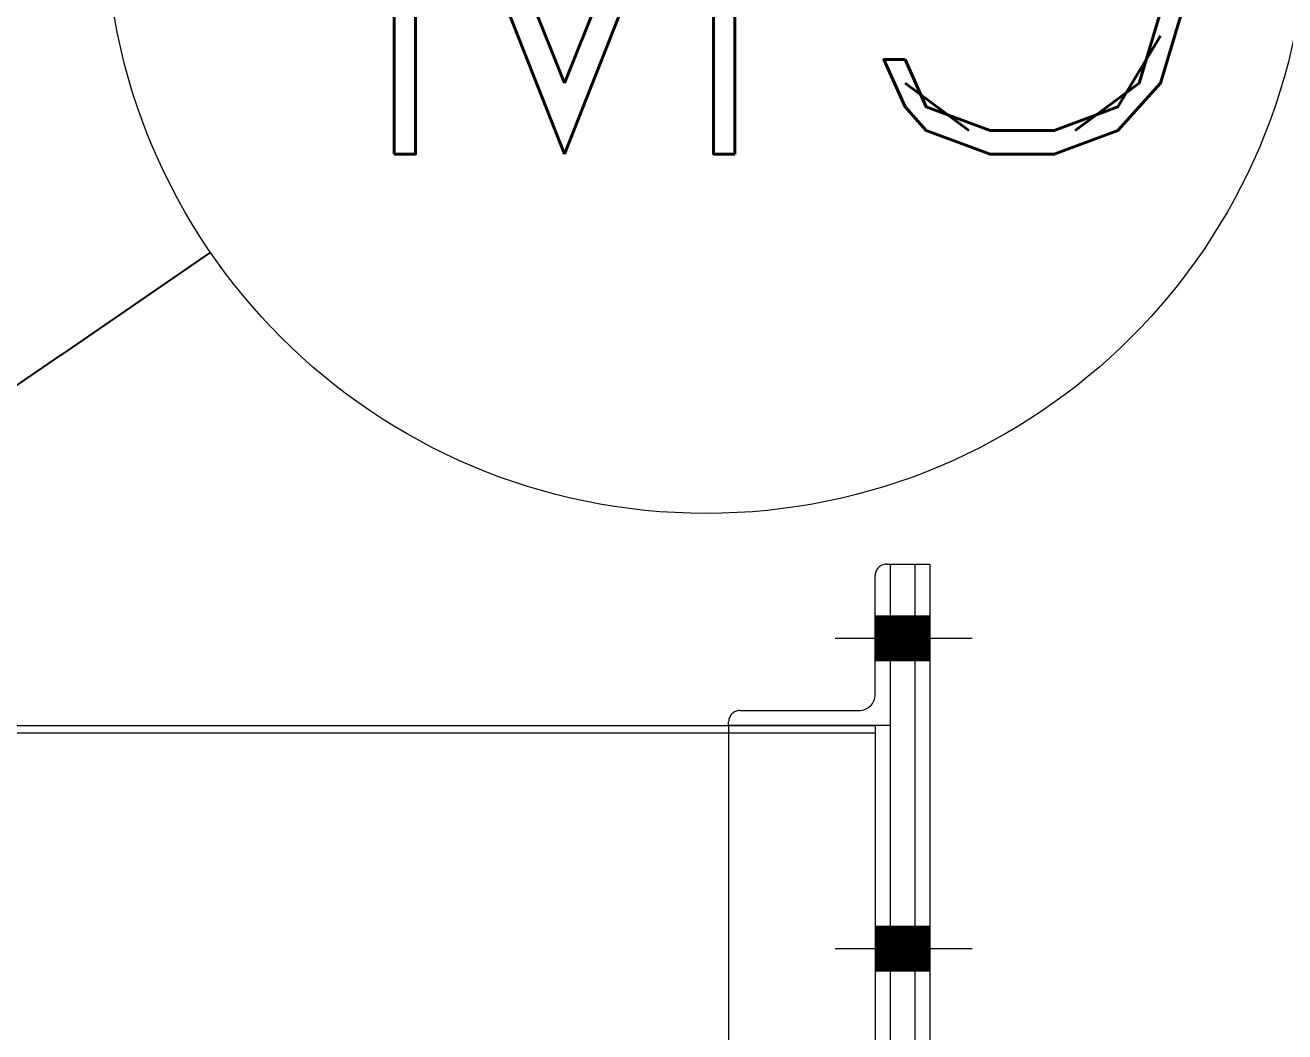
# Model space of a CAD drawing. Header units: inches. Extents: x 0 to 157513, y -28488 to 35640.
# Drawn here: x 33936 to 34443, y 20374 to 20779 of the extents above; entities that cross this region are included whole.
import ezdxf

# ---------------------------------------------------------------- set-up
doc = ezdxf.new("R2010")
doc.units = ezdxf.units.IN
doc.header["$LTSCALE"] = 400
doc.header["$MEASUREMENT"] = 0
doc.linetypes.add('CENTER', pattern=[2, 1.25, -0.25, 0.25, -0.25])
doc.linetypes.add('PHANTOM', pattern=[2.5, 1.25, -0.25, 0.25, -0.25, 0.25, -0.25])
doc.layers.add('BF STR', color=8, linetype='PHANTOM', lineweight=5)
doc.layers.add('bordertext', color=1, linetype='Continuous', lineweight=20)
doc.layers.add('cen', color=1, linetype='CENTER')
doc.styles.add('RD', font='ROMAND.SHX')
doc.styles.add('ROMANS', font='romans')
doc.dimstyles.new('SAM2 60 SC', dxfattribs={"dimscale": 60, "dimtxt": 2.5, "dimasz": 2.5, "dimexe": 1.25, "dimexo": 0.625, "dimtad": 1, "dimtoh": 1, "dimdec": 0, "dimdsep": 46, "dimtxsty": 'ROMANS', "dimblk": 'OBLIQUE', "dimcen": 2.5, "dimclrd": 1, "dimclre": 1, "dimclrt": 256, "dimadec": 0, "dimazin": 2, "dimtfac": 1, "dimtdec": 0, "dimtofl": 0, "dimtmove": 0, "dimatfit": 3, "dimfxl": 1, "dimtolj": 1, "dimtzin": 0, "dimarcsym": 1})

# ---------------------------------------------------------------- blocks, each defined once
blk = doc.blocks.new('_OBLIQUE')
at = {"color": 0, "linetype": 'ByBlock'}
blk.add_line((-0.5, -0.5), (0.5, 0.5), dxfattribs=at)
blk = doc.blocks.new('611bf4 strgaele')
at = {"layer": 'BF STR'}
for p, q in [((-269045.94, 34566.32, -169.38), (-269044.44, 34566.32, -169.38)), ((-269044.44, 34566.32, -169.38), (-269044.44, 33738.63, -169.38)), ((-269044.44, 34566.32, -169.38), (-269034.44, 34566.32, -169.38)), ((-269044.44, 34566.32, -169.38), (-269044.44, 34501.32, -169.38)), ((-269034.44, 34566.32, -169.38), (-269034.44, 33738.63, -169.38)), ((-269034.44, 34566.32, -169.38), (-269028.44, 34566.32, -169.38)), ((-269028.44, 34566.32, -169.38), (-269028.44, 33738.63, -169.38)), ((-269050.44, 34513.82, -169.38), (-269050.44, 34561.82, -169.38)), ((-269028.44, 34545.32, -169.38), (-269050.44, 34545.32, -169.38)), ((-269050.44, 34545.32, -169.38), (-269050.44, 34527.32, -169.38)), ((-269050.44, 34545.17, -169.38), (-269032.59, 34527.32, -169.38)), ((-269050.44, 34544.99, -169.38), (-269032.77, 34527.32, -169.38)), ((-269050.44, 34544.82, -169.38), (-269032.95, 34527.32, -169.38)), ((-269050.44, 34544.64, -169.38), (-269033.12, 34527.32, -169.38)), ((-269050.44, 34544.46, -169.38), (-269033.3, 34527.32, -169.38)), ((-269050.44, 34544.29, -169.38), (-269033.48, 34527.32, -169.38)), ((-269050.42, 34545.32, -169.38), (-269032.42, 34527.32, -169.38)), ((-269050.24, 34545.32, -169.38), (-269032.24, 34527.32, -169.38)), ((-269050.06, 34545.32, -169.38), (-269032.06, 34527.32, -169.38)), ((-269049.89, 34545.32, -169.38), (-269031.89, 34527.32, -169.38)), ((-269049.71, 34545.32, -169.38), (-269031.71, 34527.32, -169.38)), ((-269049.53, 34545.32, -169.38), (-269031.53, 34527.32, -169.38)), ((-269049.36, 34545.32, -169.38), (-269031.36, 34527.32, -169.38)), ((-269049.18, 34545.32, -169.38), (-269031.18, 34527.32, -169.38)), ((-269049, 34545.32, -169.38), (-269031, 34527.32, -169.38)), ((-269048.83, 34545.32, -169.38), (-269030.83, 34527.32, -169.38)), ((-269048.65, 34545.32, -169.38), (-269030.65, 34527.32, -169.38)), ((-269048.47, 34545.32, -169.38), (-269030.47, 34527.32, -169.38)), ((-269048.3, 34545.32, -169.38), (-269030.3, 34527.32, -169.38)), ((-269048.12, 34545.32, -169.38), (-269030.12, 34527.32, -169.38)), ((-269047.94, 34545.32, -169.38), (-269029.94, 34527.32, -169.38)), ((-269047.77, 34545.32, -169.38), (-269029.77, 34527.32, -169.38)), ((-269047.59, 34545.32, -169.38), (-269029.59, 34527.32, -169.38)), ((-269047.41, 34545.32, -169.38), (-269029.41, 34527.32, -169.38)), ((-269047.23, 34545.32, -169.38), (-269029.23, 34527.32, -169.38)), ((-269047.06, 34545.32, -169.38), (-269029.06, 34527.32, -169.38)), ((-269046.88, 34545.32, -169.38), (-269028.88, 34527.32, -169.38)), ((-269046.7, 34545.32, -169.38), (-269028.7, 34527.32, -169.38)), ((-269046.53, 34545.32, -169.38), (-269028.53, 34527.32, -169.38)), ((-269046.35, 34545.32, -169.38), (-269028.44, 34527.41, -169.38)), ((-269046.17, 34545.32, -169.38), (-269028.44, 34527.59, -169.38)), ((-269046, 34545.32, -169.38), (-269028.44, 34527.77, -169.38)), ((-269045.82, 34545.32, -169.38), (-269028.44, 34527.94, -169.38)), ((-269045.64, 34545.32, -169.38), (-269028.44, 34528.12, -169.38)), ((-269045.47, 34545.32, -169.38), (-269028.44, 34528.3, -169.38)), ((-269045.29, 34545.32, -169.38), (-269028.44, 34528.47, -169.38)), ((-269045.11, 34545.32, -169.38), (-269028.44, 34528.65, -169.38)), ((-269044.94, 34545.32, -169.38), (-269028.44, 34528.83, -169.38)), ((-269044.76, 34545.32, -169.38), (-269028.44, 34529, -169.38)), ((-269044.58, 34545.32, -169.38), (-269028.44, 34529.18, -169.38)), ((-269044.41, 34545.32, -169.38), (-269028.44, 34529.36, -169.38)), ((-269044.23, 34545.32, -169.38), (-269028.44, 34529.54, -169.38)), ((-269044.05, 34545.32, -169.38), (-269028.44, 34529.71, -169.38)), ((-269043.88, 34545.32, -169.38), (-269028.44, 34529.89, -169.38)), ((-269043.7, 34545.32, -169.38), (-269028.44, 34530.07, -169.38)), ((-269043.52, 34545.32, -169.38), (-269028.44, 34530.24, -169.38)), ((-269043.35, 34545.32, -169.38), (-269028.44, 34530.42, -169.38)), ((-269043.17, 34545.32, -169.38), (-269028.44, 34530.6, -169.38)), ((-269042.99, 34545.32, -169.38), (-269028.44, 34530.77, -169.38)), ((-269042.82, 34545.32, -169.38), (-269028.44, 34530.95, -169.38)), ((-269042.64, 34545.32, -169.38), (-269028.44, 34531.13, -169.38)), ((-269042.46, 34545.32, -169.38), (-269028.44, 34531.3, -169.38)), ((-269042.28, 34545.32, -169.38), (-269028.44, 34531.48, -169.38)), ((-269042.11, 34545.32, -169.38), (-269028.44, 34531.66, -169.38)), ((-269041.93, 34545.32, -169.38), (-269028.44, 34531.83, -169.38)), ((-269041.75, 34545.32, -169.38), (-269028.44, 34532.01, -169.38)), ((-269041.58, 34545.32, -169.38), (-269028.44, 34532.19, -169.38)), ((-269041.4, 34545.32, -169.38), (-269028.44, 34532.36, -169.38)), ((-269041.22, 34545.32, -169.38), (-269028.44, 34532.54, -169.38)), ((-269041.05, 34545.32, -169.38), (-269028.44, 34532.72, -169.38)), ((-269040.87, 34545.32, -169.38), (-269028.44, 34532.89, -169.38)), ((-269040.69, 34545.32, -169.38), (-269028.44, 34533.07, -169.38)), ((-269040.52, 34545.32, -169.38), (-269028.44, 34533.25, -169.38)), ((-269040.34, 34545.32, -169.38), (-269028.44, 34533.42, -169.38)), ((-269040.16, 34545.32, -169.38), (-269028.44, 34533.6, -169.38)), ((-269039.99, 34545.32, -169.38), (-269028.44, 34533.78, -169.38)), ((-269039.81, 34545.32, -169.38), (-269028.44, 34533.95, -169.38)), ((-269039.63, 34545.32, -169.38), (-269028.44, 34534.13, -169.38)), ((-269039.46, 34545.32, -169.38), (-269028.44, 34534.31, -169.38)), ((-269039.28, 34545.32, -169.38), (-269028.44, 34534.48, -169.38)), ((-269039.1, 34545.32, -169.38), (-269028.44, 34534.66, -169.38)), ((-269038.93, 34545.32, -169.38), (-269028.44, 34534.84, -169.38)), ((-269038.75, 34545.32, -169.38), (-269028.44, 34535.02, -169.38)), ((-269038.57, 34545.32, -169.38), (-269028.44, 34535.19, -169.38)), ((-269038.4, 34545.32, -169.38), (-269028.44, 34535.37, -169.38)), ((-269038.22, 34545.32, -169.38), (-269028.44, 34535.55, -169.38)), ((-269038.04, 34545.32, -169.38), (-269028.44, 34535.72, -169.38)), ((-269037.87, 34545.32, -169.38), (-269028.44, 34535.9, -169.38)), ((-269037.69, 34545.32, -169.38), (-269028.44, 34536.08, -169.38)), ((-269037.51, 34545.32, -169.38), (-269028.44, 34536.25, -169.38)), ((-269037.34, 34545.32, -169.38), (-269028.44, 34536.43, -169.38)), ((-269037.16, 34545.32, -169.38), (-269028.44, 34536.61, -169.38)), ((-269036.98, 34545.32, -169.38), (-269028.44, 34536.78, -169.38)), ((-269036.8, 34545.32, -169.38), (-269028.44, 34536.96, -169.38)), ((-269036.63, 34545.32, -169.38), (-269028.44, 34537.14, -169.38)), ((-269036.45, 34545.32, -169.38), (-269028.44, 34537.31, -169.38)), ((-269036.27, 34545.32, -169.38), (-269028.44, 34537.49, -169.38)), ((-269036.1, 34545.32, -169.38), (-269028.44, 34537.67, -169.38)), ((-269035.92, 34545.32, -169.38), (-269028.44, 34537.84, -169.38)), ((-269035.74, 34545.32, -169.38), (-269028.44, 34538.02, -169.38)), ((-269035.57, 34545.32, -169.38), (-269028.44, 34538.2, -169.38)), ((-269035.39, 34545.32, -169.38), (-269028.44, 34538.37, -169.38)), ((-269035.21, 34545.32, -169.38), (-269028.44, 34538.55, -169.38)), ((-269035.04, 34545.32, -169.38), (-269028.44, 34538.73, -169.38)), ((-269034.86, 34545.32, -169.38), (-269028.44, 34538.9, -169.38)), ((-269034.68, 34545.32, -169.38), (-269028.44, 34539.08, -169.38)), ((-269034.51, 34545.32, -169.38), (-269028.44, 34539.26, -169.38)), ((-269034.33, 34545.32, -169.38), (-269028.44, 34539.43, -169.38)), ((-269034.15, 34545.32, -169.38), (-269028.44, 34539.61, -169.38)), ((-269033.98, 34545.32, -169.38), (-269028.44, 34539.79, -169.38)), ((-269033.8, 34545.32, -169.38), (-269028.44, 34539.97, -169.38)), ((-269033.62, 34545.32, -169.38), (-269028.44, 34540.14, -169.38)), ((-269033.45, 34545.32, -169.38), (-269028.44, 34540.32, -169.38)), ((-269033.27, 34545.32, -169.38), (-269028.44, 34540.5, -169.38)), ((-269033.09, 34545.32, -169.38), (-269028.44, 34540.67, -169.38)), ((-269032.92, 34545.32, -169.38), (-269028.44, 34540.85, -169.38)), ((-269032.74, 34545.32, -169.38), (-269028.44, 34541.03, -169.38)), ((-269032.56, 34545.32, -169.38), (-269028.44, 34541.2, -169.38)), ((-269032.39, 34545.32, -169.38), (-269028.44, 34541.38, -169.38)), ((-269032.21, 34545.32, -169.38), (-269028.44, 34541.56, -169.38)), ((-269032.03, 34545.32, -169.38), (-269028.44, 34541.73, -169.38)), ((-269031.86, 34545.32, -169.38), (-269028.44, 34541.91, -169.38)), ((-269031.68, 34545.32, -169.38), (-269028.44, 34542.09, -169.38)), ((-269031.5, 34545.32, -169.38), (-269028.44, 34542.26, -169.38)), ((-269031.32, 34545.32, -169.38), (-269028.44, 34542.44, -169.38)), ((-269031.15, 34545.32, -169.38), (-269028.44, 34542.62, -169.38)), ((-269030.97, 34545.32, -169.38), (-269028.44, 34542.79, -169.38)), ((-269030.79, 34545.32, -169.38), (-269028.44, 34542.97, -169.38)), ((-269030.62, 34545.32, -169.38), (-269028.44, 34543.15, -169.38)), ((-269030.44, 34545.32, -169.38), (-269028.44, 34543.32, -169.38)), ((-269030.26, 34545.32, -169.38), (-269028.44, 34543.5, -169.38)), ((-269030.09, 34545.32, -169.38), (-269028.44, 34543.68, -169.38)), ((-269029.91, 34545.32, -169.38), (-269028.44, 34543.85, -169.38)), ((-269029.73, 34545.32, -169.38), (-269028.44, 34544.03, -169.38)), ((-269029.56, 34545.32, -169.38), (-269028.44, 34544.21, -169.38)), ((-269029.38, 34545.32, -169.38), (-269028.44, 34544.38, -169.38)), ((-269029.2, 34545.32, -169.38), (-269028.44, 34544.56, -169.38)), ((-269029.03, 34545.32, -169.38), (-269028.44, 34544.74, -169.38)), ((-269028.85, 34545.32, -169.38), (-269028.44, 34544.91, -169.38)), ((-269028.67, 34545.32, -169.38), (-269028.44, 34545.09, -169.38)), ((-269028.5, 34545.32, -169.38), (-269028.44, 34545.27, -169.38)), ((-269028.44, 34527.32, -169.38), (-269028.44, 34545.32, -169.38)), ((-269050.44, 34544.11, -169.38), (-269033.65, 34527.32, -169.38)), ((-269050.44, 34543.93, -169.38), (-269033.83, 34527.32, -169.38)), ((-269050.44, 34543.76, -169.38), (-269034.01, 34527.32, -169.38)), ((-269050.44, 34543.58, -169.38), (-269034.18, 34527.32, -169.38)), ((-269050.44, 34543.4, -169.38), (-269034.36, 34527.32, -169.38)), ((-269050.44, 34543.23, -169.38), (-269034.54, 34527.32, -169.38)), ((-269050.44, 34543.05, -169.38), (-269034.71, 34527.32, -169.38)), ((-269050.44, 34542.87, -169.38), (-269034.89, 34527.32, -169.38)), ((-269050.44, 34542.7, -169.38), (-269035.07, 34527.32, -169.38)), ((-269050.44, 34542.52, -169.38), (-269035.25, 34527.32, -169.38)), ((-269050.44, 34542.34, -169.38), (-269035.42, 34527.32, -169.38)), ((-269050.44, 34542.17, -169.38), (-269035.6, 34527.32, -169.38)), ((-269050.44, 34541.99, -169.38), (-269035.78, 34527.32, -169.38)), ((-269050.44, 34541.81, -169.38), (-269035.95, 34527.32, -169.38)), ((-269050.44, 34541.64, -169.38), (-269036.13, 34527.32, -169.38)), ((-269050.44, 34541.46, -169.38), (-269036.31, 34527.32, -169.38)), ((-269050.44, 34541.28, -169.38), (-269036.48, 34527.32, -169.38)), ((-269050.44, 34541.11, -169.38), (-269036.66, 34527.32, -169.38)), ((-269050.44, 34540.93, -169.38), (-269036.84, 34527.32, -169.38)), ((-269050.44, 34540.75, -169.38), (-269037.01, 34527.32, -169.38)), ((-269050.44, 34540.58, -169.38), (-269037.19, 34527.32, -169.38)), ((-269050.44, 34540.4, -169.38), (-269037.37, 34527.32, -169.38)), ((-269050.44, 34540.22, -169.38), (-269037.54, 34527.32, -169.38)), ((-269050.44, 34540.04, -169.38), (-269037.72, 34527.32, -169.38)), ((-269050.44, 34539.87, -169.38), (-269037.9, 34527.32, -169.38)), ((-269050.44, 34539.69, -169.38), (-269038.07, 34527.32, -169.38)), ((-269050.44, 34539.51, -169.38), (-269038.25, 34527.32, -169.38)), ((-269050.44, 34539.34, -169.38), (-269038.43, 34527.32, -169.38)), ((-269050.44, 34539.16, -169.38), (-269038.6, 34527.32, -169.38)), ((-269011.32, 34536.32, -169.38), (-269066.58, 34536.32, -169.38)), ((-269050.44, 34538.98, -169.38), (-269038.78, 34527.32, -169.38)), ((-269050.44, 34538.81, -169.38), (-269038.96, 34527.32, -169.38)), ((-269050.44, 34538.63, -169.38), (-269039.13, 34527.32, -169.38)), ((-269050.44, 34538.45, -169.38), (-269039.31, 34527.32, -169.38)), ((-269050.44, 34538.28, -169.38), (-269039.49, 34527.32, -169.38)), ((-269050.44, 34538.1, -169.38), (-269039.66, 34527.32, -169.38)), ((-269050.44, 34537.92, -169.38), (-269039.84, 34527.32, -169.38)), ((-269050.44, 34537.75, -169.38), (-269040.02, 34527.32, -169.38)), ((-269050.44, 34537.57, -169.38), (-269040.19, 34527.32, -169.38)), ((-269050.44, 34537.39, -169.38), (-269040.37, 34527.32, -169.38)), ((-269050.44, 34537.22, -169.38), (-269040.55, 34527.32, -169.38)), ((-269050.44, 34537.04, -169.38), (-269040.73, 34527.32, -169.38)), ((-269050.44, 34536.86, -169.38), (-269040.9, 34527.32, -169.38)), ((-269050.44, 34536.69, -169.38), (-269041.08, 34527.32, -169.38)), ((-269050.44, 34536.51, -169.38), (-269041.26, 34527.32, -169.38)), ((-269050.44, 34536.33, -169.38), (-269041.43, 34527.32, -169.38)), ((-269050.44, 34536.16, -169.38), (-269041.61, 34527.32, -169.38)), ((-269050.44, 34535.98, -169.38), (-269041.79, 34527.32, -169.38)), ((-269050.44, 34535.8, -169.38), (-269041.96, 34527.32, -169.38)), ((-269050.44, 34535.63, -169.38), (-269042.14, 34527.32, -169.38)), ((-269050.44, 34535.45, -169.38), (-269042.32, 34527.32, -169.38)), ((-269050.44, 34535.27, -169.38), (-269042.49, 34527.32, -169.38)), ((-269050.44, 34535.09, -169.38), (-269042.67, 34527.32, -169.38)), ((-269050.44, 34534.92, -169.38), (-269042.85, 34527.32, -169.38)), ((-269050.44, 34534.74, -169.38), (-269043.02, 34527.32, -169.38)), ((-269050.44, 34534.56, -169.38), (-269043.2, 34527.32, -169.38)), ((-269050.44, 34534.39, -169.38), (-269043.38, 34527.32, -169.38)), ((-269050.44, 34534.21, -169.38), (-269043.55, 34527.32, -169.38)), ((-269050.44, 34534.03, -169.38), (-269043.73, 34527.32, -169.38)), ((-269050.44, 34533.86, -169.38), (-269043.91, 34527.32, -169.38)), ((-269050.44, 34533.68, -169.38), (-269044.08, 34527.32, -169.38)), ((-269050.44, 34533.5, -169.38), (-269044.26, 34527.32, -169.38)), ((-269050.44, 34533.33, -169.38), (-269044.44, 34527.32, -169.38)), ((-269050.44, 34533.15, -169.38), (-269044.61, 34527.32, -169.38)), ((-269050.44, 34532.97, -169.38), (-269044.79, 34527.32, -169.38)), ((-269050.44, 34532.8, -169.38), (-269044.97, 34527.32, -169.38)), ((-269050.44, 34532.62, -169.38), (-269045.14, 34527.32, -169.38)), ((-269050.44, 34532.44, -169.38), (-269045.32, 34527.32, -169.38)), ((-269050.44, 34532.27, -169.38), (-269045.5, 34527.32, -169.38)), ((-269050.44, 34532.09, -169.38), (-269045.67, 34527.32, -169.38)), ((-269050.44, 34531.91, -169.38), (-269045.85, 34527.32, -169.38)), ((-269050.44, 34531.74, -169.38), (-269046.03, 34527.32, -169.38)), ((-269050.44, 34531.56, -169.38), (-269046.21, 34527.32, -169.38)), ((-269050.44, 34531.38, -169.38), (-269046.38, 34527.32, -169.38)), ((-269050.44, 34531.21, -169.38), (-269046.56, 34527.32, -169.38)), ((-269050.44, 34531.03, -169.38), (-269046.74, 34527.32, -169.38)), ((-269050.44, 34530.85, -169.38), (-269046.91, 34527.32, -169.38)), ((-269050.44, 34530.68, -169.38), (-269047.09, 34527.32, -169.38)), ((-269050.44, 34530.5, -169.38), (-269047.27, 34527.32, -169.38)), ((-269050.44, 34530.32, -169.38), (-269047.44, 34527.32, -169.38)), ((-269050.44, 34530.15, -169.38), (-269047.62, 34527.32, -169.38)), ((-269050.44, 34529.97, -169.38), (-269047.8, 34527.32, -169.38)), ((-269050.44, 34529.79, -169.38), (-269047.97, 34527.32, -169.38)), ((-269050.44, 34529.61, -169.38), (-269048.15, 34527.32, -169.38)), ((-269050.44, 34529.44, -169.38), (-269048.33, 34527.32, -169.38)), ((-269050.44, 34529.26, -169.38), (-269048.5, 34527.32, -169.38)), ((-269050.44, 34529.08, -169.38), (-269048.68, 34527.32, -169.38)), ((-269050.44, 34528.91, -169.38), (-269048.86, 34527.32, -169.38)), ((-269050.44, 34528.73, -169.38), (-269049.03, 34527.32, -169.38)), ((-269050.44, 34528.55, -169.38), (-269049.21, 34527.32, -169.38)), ((-269050.44, 34528.38, -169.38), (-269049.39, 34527.32, -169.38)), ((-269050.44, 34528.2, -169.38), (-269049.56, 34527.32, -169.38)), ((-269050.44, 34528.02, -169.38), (-269049.74, 34527.32, -169.38)), ((-269050.44, 34527.85, -169.38), (-269049.92, 34527.32, -169.38)), ((-269050.44, 34527.67, -169.38), (-269050.09, 34527.32, -169.38)), ((-269050.44, 34527.49, -169.38), (-269050.27, 34527.32, -169.38)), ((-269028.44, 34527.32, -169.38), (-269050.44, 34527.32, -169.38)), ((-269104.94, 34507.32, -169.38), (-269056.94, 34507.32, -169.38)), ((-270487.44, 34501.32, -169.38), (-269050.44, 34501.32, -169.38)), ((-269109.44, 34501.32, -169.38), (-269109.44, 34502.82, -169.38)), ((-269109.44, 34501.32, -169.38), (-269109.44, 33738.63, -169.38)), ((-269044.44, 34501.32, -169.38), (-269109.44, 34501.32, -169.38)), ((-269050.44, 34501.32, -169.38), (-269050.44, 33738.63, -169.38)), ((-270487.44, 34498.32, -169.38), (-269109.44, 34498.32, -169.38)), ((-269109.44, 34498.32, -169.38), (-269050.44, 34498.32, -169.38)), ((-269028.44, 34420.32, -169.38), (-269050.44, 34420.32, -169.38)), ((-269050.44, 34420.32, -169.38), (-269050.44, 34402.32, -169.38)), ((-269050.44, 34420.17, -169.38), (-269032.59, 34402.32, -169.38)), ((-269050.44, 34419.99, -169.38), (-269032.77, 34402.32, -169.38)), ((-269050.44, 34419.82, -169.38), (-269032.95, 34402.32, -169.38)), ((-269050.44, 34419.64, -169.38), (-269033.12, 34402.32, -169.38)), ((-269050.44, 34419.46, -169.38), (-269033.3, 34402.32, -169.38)), ((-269050.44, 34419.29, -169.38), (-269033.48, 34402.32, -169.38)), ((-269050.44, 34419.11, -169.38), (-269033.65, 34402.32, -169.38)), ((-269050.44, 34418.93, -169.38), (-269033.83, 34402.32, -169.38)), ((-269050.44, 34418.76, -169.38), (-269034.01, 34402.32, -169.38)), ((-269050.44, 34418.58, -169.38), (-269034.18, 34402.32, -169.38)), ((-269050.44, 34418.4, -169.38), (-269034.36, 34402.32, -169.38)), ((-269050.44, 34418.23, -169.38), (-269034.54, 34402.32, -169.38)), ((-269050.44, 34418.05, -169.38), (-269034.71, 34402.32, -169.38)), ((-269050.44, 34417.87, -169.38), (-269034.89, 34402.32, -169.38)), ((-269050.44, 34417.7, -169.38), (-269035.07, 34402.32, -169.38)), ((-269050.44, 34417.52, -169.38), (-269035.25, 34402.32, -169.38)), ((-269050.42, 34420.32, -169.38), (-269032.42, 34402.32, -169.38)), ((-269050.24, 34420.32, -169.38), (-269032.24, 34402.32, -169.38)), ((-269050.06, 34420.32, -169.38), (-269032.06, 34402.32, -169.38)), ((-269049.89, 34420.32, -169.38), (-269031.89, 34402.32, -169.38)), ((-269049.71, 34420.32, -169.38), (-269031.71, 34402.32, -169.38)), ((-269049.53, 34420.32, -169.38), (-269031.53, 34402.32, -169.38)), ((-269049.36, 34420.32, -169.38), (-269031.36, 34402.32, -169.38)), ((-269049.18, 34420.32, -169.38), (-269031.18, 34402.32, -169.38)), ((-269049, 34420.32, -169.38), (-269031, 34402.32, -169.38)), ((-269048.83, 34420.32, -169.38), (-269030.83, 34402.32, -169.38)), ((-269048.65, 34420.32, -169.38), (-269030.65, 34402.32, -169.38)), ((-269048.47, 34420.32, -169.38), (-269030.47, 34402.32, -169.38)), ((-269048.3, 34420.32, -169.38), (-269030.3, 34402.32, -169.38)), ((-269048.12, 34420.32, -169.38), (-269030.12, 34402.32, -169.38)), ((-269047.94, 34420.32, -169.38), (-269029.94, 34402.32, -169.38)), ((-269047.77, 34420.32, -169.38), (-269029.77, 34402.32, -169.38)), ((-269047.59, 34420.32, -169.38), (-269029.59, 34402.32, -169.38)), ((-269047.41, 34420.32, -169.38), (-269029.41, 34402.32, -169.38)), ((-269047.23, 34420.32, -169.38), (-269029.23, 34402.32, -169.38)), ((-269047.06, 34420.32, -169.38), (-269029.06, 34402.32, -169.38)), ((-269046.88, 34420.32, -169.38), (-269028.88, 34402.32, -169.38)), ((-269046.7, 34420.32, -169.38), (-269028.7, 34402.32, -169.38)), ((-269046.53, 34420.32, -169.38), (-269028.53, 34402.32, -169.38)), ((-269046.35, 34420.32, -169.38), (-269028.44, 34402.41, -169.38)), ((-269046.17, 34420.32, -169.38), (-269028.44, 34402.59, -169.38)), ((-269046, 34420.32, -169.38), (-269028.44, 34402.77, -169.38)), ((-269045.82, 34420.32, -169.38), (-269028.44, 34402.94, -169.38)), ((-269045.64, 34420.32, -169.38), (-269028.44, 34403.12, -169.38)), ((-269045.47, 34420.32, -169.38), (-269028.44, 34403.3, -169.38)), ((-269045.29, 34420.32, -169.38), (-269028.44, 34403.47, -169.38)), ((-269045.11, 34420.32, -169.38), (-269028.44, 34403.65, -169.38)), ((-269044.94, 34420.32, -169.38), (-269028.44, 34403.83, -169.38)), ((-269044.76, 34420.32, -169.38), (-269028.44, 34404, -169.38)), ((-269044.58, 34420.32, -169.38), (-269028.44, 34404.18, -169.38)), ((-269044.41, 34420.32, -169.38), (-269028.44, 34404.36, -169.38)), ((-269044.23, 34420.32, -169.38), (-269028.44, 34404.54, -169.38)), ((-269044.05, 34420.32, -169.38), (-269028.44, 34404.71, -169.38)), ((-269043.88, 34420.32, -169.38), (-269028.44, 34404.89, -169.38)), ((-269043.7, 34420.32, -169.38), (-269028.44, 34405.07, -169.38)), ((-269043.52, 34420.32, -169.38), (-269028.44, 34405.24, -169.38)), ((-269043.35, 34420.32, -169.38), (-269028.44, 34405.42, -169.38)), ((-269043.17, 34420.32, -169.38), (-269028.44, 34405.6, -169.38)), ((-269042.99, 34420.32, -169.38), (-269028.44, 34405.77, -169.38)), ((-269042.82, 34420.32, -169.38), (-269028.44, 34405.95, -169.38)), ((-269042.64, 34420.32, -169.38), (-269028.44, 34406.13, -169.38)), ((-269042.46, 34420.32, -169.38), (-269028.44, 34406.3, -169.38)), ((-269042.28, 34420.32, -169.38), (-269028.44, 34406.48, -169.38)), ((-269042.11, 34420.32, -169.38), (-269028.44, 34406.66, -169.38)), ((-269041.93, 34420.32, -169.38), (-269028.44, 34406.83, -169.38)), ((-269041.75, 34420.32, -169.38), (-269028.44, 34407.01, -169.38)), ((-269041.58, 34420.32, -169.38), (-269028.44, 34407.19, -169.38)), ((-269041.4, 34420.32, -169.38), (-269028.44, 34407.36, -169.38)), ((-269041.22, 34420.32, -169.38), (-269028.44, 34407.54, -169.38)), ((-269041.05, 34420.32, -169.38), (-269028.44, 34407.72, -169.38)), ((-269040.87, 34420.32, -169.38), (-269028.44, 34407.89, -169.38)), ((-269040.69, 34420.32, -169.38), (-269028.44, 34408.07, -169.38)), ((-269040.52, 34420.32, -169.38), (-269028.44, 34408.25, -169.38)), ((-269040.34, 34420.32, -169.38), (-269028.44, 34408.42, -169.38)), ((-269040.16, 34420.32, -169.38), (-269028.44, 34408.6, -169.38)), ((-269039.99, 34420.32, -169.38), (-269028.44, 34408.78, -169.38)), ((-269039.81, 34420.32, -169.38), (-269028.44, 34408.95, -169.38)), ((-269039.63, 34420.32, -169.38), (-269028.44, 34409.13, -169.38)), ((-269039.46, 34420.32, -169.38), (-269028.44, 34409.31, -169.38)), ((-269039.28, 34420.32, -169.38), (-269028.44, 34409.48, -169.38)), ((-269039.1, 34420.32, -169.38), (-269028.44, 34409.66, -169.38)), ((-269038.93, 34420.32, -169.38), (-269028.44, 34409.84, -169.38)), ((-269038.75, 34420.32, -169.38), (-269028.44, 34410.02, -169.38)), ((-269038.57, 34420.32, -169.38), (-269028.44, 34410.19, -169.38)), ((-269038.4, 34420.32, -169.38), (-269028.44, 34410.37, -169.38)), ((-269038.22, 34420.32, -169.38), (-269028.44, 34410.55, -169.38)), ((-269038.04, 34420.32, -169.38), (-269028.44, 34410.72, -169.38)), ((-269037.87, 34420.32, -169.38), (-269028.44, 34410.9, -169.38)), ((-269037.69, 34420.32, -169.38), (-269028.44, 34411.08, -169.38)), ((-269037.51, 34420.32, -169.38), (-269028.44, 34411.25, -169.38)), ((-269037.34, 34420.32, -169.38), (-269028.44, 34411.43, -169.38)), ((-269037.16, 34420.32, -169.38), (-269028.44, 34411.61, -169.38)), ((-269036.98, 34420.32, -169.38), (-269028.44, 34411.78, -169.38)), ((-269036.8, 34420.32, -169.38), (-269028.44, 34411.96, -169.38)), ((-269036.63, 34420.32, -169.38), (-269028.44, 34412.14, -169.38)), ((-269036.45, 34420.32, -169.38), (-269028.44, 34412.31, -169.38)), ((-269036.27, 34420.32, -169.38), (-269028.44, 34412.49, -169.38)), ((-269036.1, 34420.32, -169.38), (-269028.44, 34412.67, -169.38)), ((-269035.92, 34420.32, -169.38), (-269028.44, 34412.84, -169.38)), ((-269035.74, 34420.32, -169.38), (-269028.44, 34413.02, -169.38)), ((-269035.57, 34420.32, -169.38), (-269028.44, 34413.2, -169.38)), ((-269035.39, 34420.32, -169.38), (-269028.44, 34413.37, -169.38)), ((-269035.21, 34420.32, -169.38), (-269028.44, 34413.55, -169.38)), ((-269035.04, 34420.32, -169.38), (-269028.44, 34413.73, -169.38)), ((-269034.86, 34420.32, -169.38), (-269028.44, 34413.9, -169.38)), ((-269034.68, 34420.32, -169.38), (-269028.44, 34414.08, -169.38)), ((-269034.51, 34420.32, -169.38), (-269028.44, 34414.26, -169.38)), ((-269034.33, 34420.32, -169.38), (-269028.44, 34414.43, -169.38)), ((-269034.15, 34420.32, -169.38), (-269028.44, 34414.61, -169.38)), ((-269033.98, 34420.32, -169.38), (-269028.44, 34414.79, -169.38)), ((-269033.8, 34420.32, -169.38), (-269028.44, 34414.97, -169.38)), ((-269033.62, 34420.32, -169.38), (-269028.44, 34415.14, -169.38)), ((-269033.45, 34420.32, -169.38), (-269028.44, 34415.32, -169.38)), ((-269033.27, 34420.32, -169.38), (-269028.44, 34415.5, -169.38)), ((-269033.09, 34420.32, -169.38), (-269028.44, 34415.67, -169.38)), ((-269032.92, 34420.32, -169.38), (-269028.44, 34415.85, -169.38)), ((-269032.74, 34420.32, -169.38), (-269028.44, 34416.03, -169.38)), ((-269032.56, 34420.32, -169.38), (-269028.44, 34416.2, -169.38)), ((-269032.39, 34420.32, -169.38), (-269028.44, 34416.38, -169.38)), ((-269032.21, 34420.32, -169.38), (-269028.44, 34416.56, -169.38)), ((-269032.03, 34420.32, -169.38), (-269028.44, 34416.73, -169.38)), ((-269031.86, 34420.32, -169.38), (-269028.44, 34416.91, -169.38)), ((-269031.68, 34420.32, -169.38), (-269028.44, 34417.09, -169.38)), ((-269031.5, 34420.32, -169.38), (-269028.44, 34417.26, -169.38)), ((-269031.32, 34420.32, -169.38), (-269028.44, 34417.44, -169.38)), ((-269031.15, 34420.32, -169.38), (-269028.44, 34417.62, -169.38)), ((-269030.97, 34420.32, -169.38), (-269028.44, 34417.79, -169.38)), ((-269030.79, 34420.32, -169.38), (-269028.44, 34417.97, -169.38)), ((-269030.62, 34420.32, -169.38), (-269028.44, 34418.15, -169.38)), ((-269030.44, 34420.32, -169.38), (-269028.44, 34418.32, -169.38)), ((-269030.26, 34420.32, -169.38), (-269028.44, 34418.5, -169.38)), ((-269030.09, 34420.32, -169.38), (-269028.44, 34418.68, -169.38)), ((-269029.91, 34420.32, -169.38), (-269028.44, 34418.85, -169.38)), ((-269029.73, 34420.32, -169.38), (-269028.44, 34419.03, -169.38)), ((-269029.56, 34420.32, -169.38), (-269028.44, 34419.21, -169.38)), ((-269029.38, 34420.32, -169.38), (-269028.44, 34419.38, -169.38)), ((-269029.2, 34420.32, -169.38), (-269028.44, 34419.56, -169.38)), ((-269029.03, 34420.32, -169.38), (-269028.44, 34419.74, -169.38)), ((-269028.85, 34420.32, -169.38), (-269028.44, 34419.91, -169.38)), ((-269028.67, 34420.32, -169.38), (-269028.44, 34420.09, -169.38)), ((-269028.5, 34420.32, -169.38), (-269028.44, 34420.27, -169.38)), ((-269028.44, 34402.32, -169.38), (-269028.44, 34420.32, -169.38)), ((-269050.44, 34417.34, -169.38), (-269035.42, 34402.32, -169.38)), ((-269050.44, 34417.17, -169.38), (-269035.6, 34402.32, -169.38)), ((-269050.44, 34416.99, -169.38), (-269035.78, 34402.32, -169.38)), ((-269050.44, 34416.81, -169.38), (-269035.95, 34402.32, -169.38)), ((-269050.44, 34416.64, -169.38), (-269036.13, 34402.32, -169.38)), ((-269050.44, 34416.46, -169.38), (-269036.31, 34402.32, -169.38)), ((-269050.44, 34416.28, -169.38), (-269036.48, 34402.32, -169.38)), ((-269050.44, 34416.11, -169.38), (-269036.66, 34402.32, -169.38)), ((-269050.44, 34415.93, -169.38), (-269036.84, 34402.32, -169.38)), ((-269050.44, 34415.75, -169.38), (-269037.01, 34402.32, -169.38)), ((-269050.44, 34415.58, -169.38), (-269037.19, 34402.32, -169.38)), ((-269050.44, 34415.4, -169.38), (-269037.37, 34402.32, -169.38)), ((-269050.44, 34415.22, -169.38), (-269037.54, 34402.32, -169.38)), ((-269050.44, 34415.04, -169.38), (-269037.72, 34402.32, -169.38)), ((-269050.44, 34414.87, -169.38), (-269037.9, 34402.32, -169.38)), ((-269050.44, 34414.69, -169.38), (-269038.07, 34402.32, -169.38)), ((-269050.44, 34414.51, -169.38), (-269038.25, 34402.32, -169.38)), ((-269050.44, 34414.34, -169.38), (-269038.43, 34402.32, -169.38)), ((-269050.44, 34414.16, -169.38), (-269038.6, 34402.32, -169.38)), ((-269050.44, 34413.98, -169.38), (-269038.78, 34402.32, -169.38)), ((-269050.44, 34413.81, -169.38), (-269038.96, 34402.32, -169.38)), ((-269050.44, 34413.63, -169.38), (-269039.13, 34402.32, -169.38)), ((-269050.44, 34413.45, -169.38), (-269039.31, 34402.32, -169.38)), ((-269050.44, 34413.28, -169.38), (-269039.49, 34402.32, -169.38)), ((-269050.44, 34413.1, -169.38), (-269039.66, 34402.32, -169.38)), ((-269050.44, 34412.92, -169.38), (-269039.84, 34402.32, -169.38)), ((-269050.44, 34412.75, -169.38), (-269040.02, 34402.32, -169.38)), ((-269050.44, 34412.57, -169.38), (-269040.19, 34402.32, -169.38)), ((-269050.44, 34412.39, -169.38), (-269040.37, 34402.32, -169.38)), ((-269011.32, 34411.32, -169.38), (-269066.58, 34411.32, -169.38)), ((-269050.44, 34412.22, -169.38), (-269040.55, 34402.32, -169.38)), ((-269050.44, 34412.04, -169.38), (-269040.73, 34402.32, -169.38)), ((-269050.44, 34411.86, -169.38), (-269040.9, 34402.32, -169.38)), ((-269050.44, 34411.69, -169.38), (-269041.08, 34402.32, -169.38)), ((-269050.44, 34411.51, -169.38), (-269041.26, 34402.32, -169.38)), ((-269050.44, 34411.33, -169.38), (-269041.43, 34402.32, -169.38)), ((-269050.44, 34411.16, -169.38), (-269041.61, 34402.32, -169.38)), ((-269050.44, 34410.98, -169.38), (-269041.79, 34402.32, -169.38)), ((-269050.44, 34410.8, -169.38), (-269041.96, 34402.32, -169.38)), ((-269050.44, 34410.63, -169.38), (-269042.14, 34402.32, -169.38)), ((-269050.44, 34410.45, -169.38), (-269042.32, 34402.32, -169.38)), ((-269050.44, 34410.27, -169.38), (-269042.49, 34402.32, -169.38)), ((-269050.44, 34410.09, -169.38), (-269042.67, 34402.32, -169.38)), ((-269050.44, 34409.92, -169.38), (-269042.85, 34402.32, -169.38)), ((-269050.44, 34409.74, -169.38), (-269043.02, 34402.32, -169.38)), ((-269050.44, 34409.56, -169.38), (-269043.2, 34402.32, -169.38)), ((-269050.44, 34409.39, -169.38), (-269043.38, 34402.32, -169.38)), ((-269050.44, 34409.21, -169.38), (-269043.55, 34402.32, -169.38)), ((-269050.44, 34409.03, -169.38), (-269043.73, 34402.32, -169.38)), ((-269050.44, 34408.86, -169.38), (-269043.91, 34402.32, -169.38)), ((-269050.44, 34408.68, -169.38), (-269044.08, 34402.32, -169.38)), ((-269050.44, 34408.5, -169.38), (-269044.26, 34402.32, -169.38)), ((-269050.44, 34408.33, -169.38), (-269044.44, 34402.32, -169.38)), ((-269050.44, 34408.15, -169.38), (-269044.61, 34402.32, -169.38)), ((-269050.44, 34407.97, -169.38), (-269044.79, 34402.32, -169.38)), ((-269050.44, 34407.8, -169.38), (-269044.97, 34402.32, -169.38)), ((-269050.44, 34407.62, -169.38), (-269045.14, 34402.32, -169.38)), ((-269050.44, 34407.44, -169.38), (-269045.32, 34402.32, -169.38)), ((-269050.44, 34407.27, -169.38), (-269045.5, 34402.32, -169.38)), ((-269050.44, 34407.09, -169.38), (-269045.67, 34402.32, -169.38)), ((-269050.44, 34406.91, -169.38), (-269045.85, 34402.32, -169.38)), ((-269050.44, 34406.74, -169.38), (-269046.03, 34402.32, -169.38)), ((-269050.44, 34406.56, -169.38), (-269046.21, 34402.32, -169.38)), ((-269050.44, 34406.38, -169.38), (-269046.38, 34402.32, -169.38)), ((-269050.44, 34406.21, -169.38), (-269046.56, 34402.32, -169.38)), ((-269050.44, 34406.03, -169.38), (-269046.74, 34402.32, -169.38)), ((-269050.44, 34405.85, -169.38), (-269046.91, 34402.32, -169.38)), ((-269050.44, 34405.68, -169.38), (-269047.09, 34402.32, -169.38)), ((-269050.44, 34405.5, -169.38), (-269047.27, 34402.32, -169.38)), ((-269050.44, 34405.32, -169.38), (-269047.44, 34402.32, -169.38)), ((-269050.44, 34405.15, -169.38), (-269047.62, 34402.32, -169.38)), ((-269050.44, 34404.97, -169.38), (-269047.8, 34402.32, -169.38)), ((-269050.44, 34404.79, -169.38), (-269047.97, 34402.32, -169.38)), ((-269050.44, 34404.61, -169.38), (-269048.15, 34402.32, -169.38)), ((-269050.44, 34404.44, -169.38), (-269048.33, 34402.32, -169.38)), ((-269050.44, 34404.26, -169.38), (-269048.5, 34402.32, -169.38)), ((-269050.44, 34404.08, -169.38), (-269048.68, 34402.32, -169.38)), ((-269050.44, 34403.91, -169.38), (-269048.86, 34402.32, -169.38)), ((-269050.44, 34403.73, -169.38), (-269049.03, 34402.32, -169.38)), ((-269050.44, 34403.55, -169.38), (-269049.21, 34402.32, -169.38)), ((-269050.44, 34403.38, -169.38), (-269049.39, 34402.32, -169.38)), ((-269050.44, 34403.2, -169.38), (-269049.56, 34402.32, -169.38)), ((-269050.44, 34403.02, -169.38), (-269049.74, 34402.32, -169.38)), ((-269050.44, 34402.85, -169.38), (-269049.92, 34402.32, -169.38)), ((-269050.44, 34402.67, -169.38), (-269050.09, 34402.32, -169.38)), ((-269050.44, 34402.49, -169.38), (-269050.27, 34402.32, -169.38)), ((-269028.44, 34402.32, -169.38), (-269050.44, 34402.32, -169.38))]:
    blk.add_line(p, q, dxfattribs=at)
for centre, radius, start, end in [((-269045.94, 34561.82, -169.38), 4.5, 90, 180), ((-269056.94, 34513.82, -169.38), 6.5, 270, 0), ((-269104.94, 34502.82, -169.38), 4.5, 90, 180)]:
    blk.add_arc(centre, radius, start, end, dxfattribs=at)
blk = doc.blocks.new('*D336')
at = {"color": 1, "lineweight": -2}
for p, q in [((36166.35, 22393.88), (38094.91, 22393.88)), ((38019.91, 22393.88), (38019.91, 17807.76)), ((33466.42, 17807.76), (38094.91, 17807.76))]:
    blk.add_line(p, q, dxfattribs=at)
at = {"layer": 'Defpoints', "color": 0}
for p in [(36128.85, 22393.88, 169.38), (33428.92, 17807.76, 23.43), (38019.91, 17807.76)]:
    blk.add_point(p, dxfattribs=at)
at = {"color": 1, "lineweight": -2, "xscale": 150, "yscale": 150, "zscale": 150}
for p, rotation in [((38019.91, 22393.88), 90), ((38019.91, 17807.76), 270)]:
    blk.add_blockref('_OBLIQUE', p, dxfattribs=dict(at, rotation=rotation))
at = {"insert": (37907.41, 20100.82), "char_height": 150, "attachment_point": 5, "rotation": 90, "style": 'ROMANS'}
blk.add_mtext('\\A1;4586', dxfattribs=at)

msp = doc.modelspace()

# ---------------------------------------------------------------- texts
at = {"color": 7, "insert": (34050.28, 20927.35, 340.07), "char_height": 200, "attachment_point": 1, "style": 'RD', "bg_fill": 2}
msp.add_mtext('M3', dxfattribs=at)

# ---------------------------------------------------------------- next in the draw order: linework, layer by layer
at = {"layer": 'bordertext'}
msp.add_circle((34210.17, 20824.52, 340.07), 242, dxfattribs=at)

# ---------------------------------------------------------------- next in the draw order: block references
at = {"layer": 'cen', "ltscale": 0.5}
msp.add_blockref('611bf4 strgaele', (303328.68, -14004.25, 169.38), dxfattribs=at)

# ---------------------------------------------------------------- next in the draw order: dimensions: what is measured, and where the dimension line sits
dim = msp.add_linear_dim(base=(38019.91, 17807.76), p1=(36128.85, 22393.88, 169.38), p2=(33428.92, 17807.76, 23.43), angle=90, dimstyle='SAM2 60 SC', override={"dimtoh": 0})
dim.commit()
dim.dimension.update_dxf_attribs({"geometry": '*D336', "text_midpoint": (37907.41, 20100.82)})

# ---------------------------------------------------------------- next in the draw order: leaders
msp.add_leader([(33563.08, 20380.83, 405.61), (34010.59, 20687.67, 405.61)], dimstyle='SAM2 60 SC', override={"dimgap": 0.625, "dimtad": 0})

doc.saveas('drawing.dxf')
